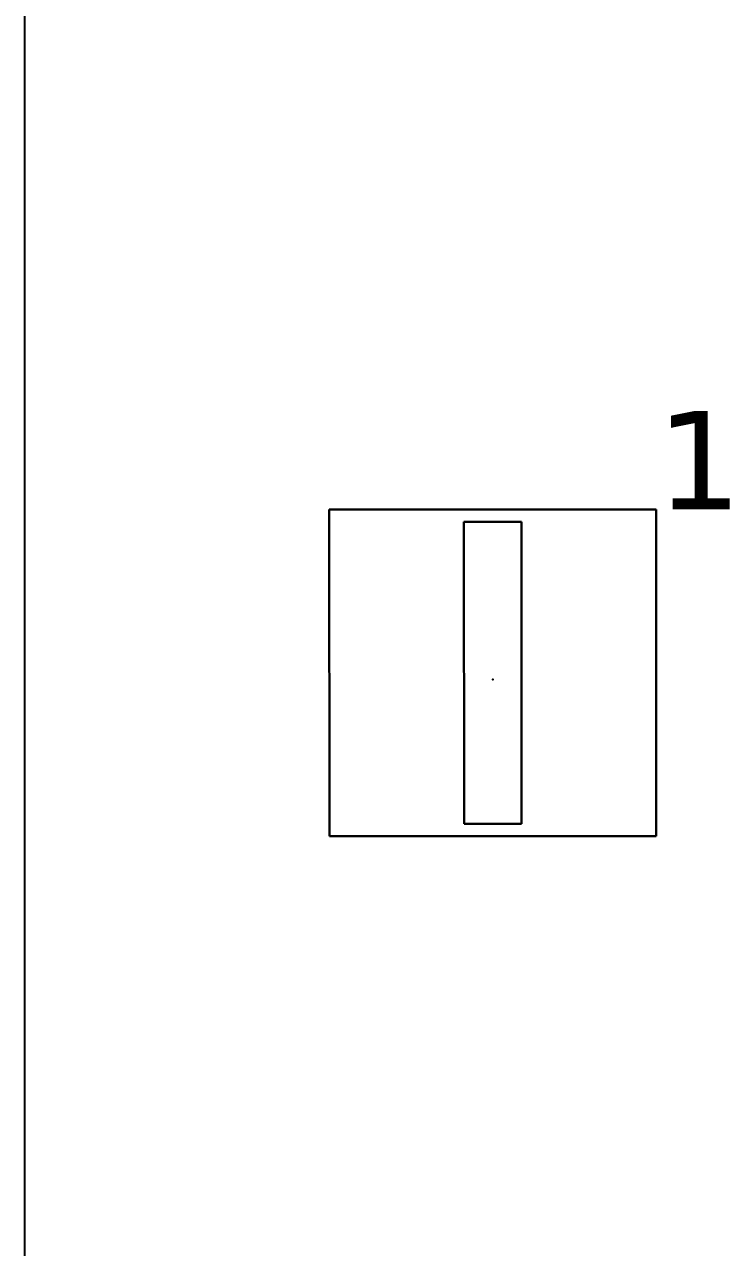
# Model space of a CAD drawing. Header units: inches. Extents: x -2 to 23.6, y -0.2 to 13.5.
# Drawn here: x 11.4 to 12.688, y 6.02 to 8.255 of the extents above; entities that cross this region are included whole.
import ezdxf

# ---------------------------------------------------------------- set-up
doc = ezdxf.new("R2010")
doc.units = ezdxf.units.IN
doc.header["$MEASUREMENT"] = 0
for name, color, linetype, true_color in [('DLX_CONT', 7, 'Continuous', 0x969696), ('DLX_LUM', 7, 'Continuous', 0xffd400), ('DLX_LUMKEY_IDX', 7, 'Continuous', 0x969696)]:
    doc.layers.add(name, color=color, linetype=linetype, true_color=true_color)
doc.layers.add('PUNTO LUMINARIA', color=7, linetype='Continuous')
doc.styles.add('TableTextStyle', font='')
doc.styles.get('TableTextStyle').set_extended_font_data('VERDANA.TTF')

msp = doc.modelspace()

# ---------------------------------------------------------------- linework, layer by layer
at = {"layer": 'DLX_CONT'}
msp.add_polyline3d([(11.4, 11.4477, 0), (11.4, 5.9332, 0)], dxfattribs=at)
at = {"layer": 'DLX_LUM'}
for points in [[(12.554, 7.3683, 0), (11.957, 7.3681, 0)], [(11.957, 7.3681, 0), (12.554, 7.3683, 0)], [(11.957, 7.3681, 0), (12.554, 7.3683, 0)], [(12.554, 7.3683, 0), (11.957, 7.3681, 0)], [(11.957, 7.3681, 0), (11.9572, 6.7711, 0)], [(11.9572, 6.7711, 0), (11.957, 7.3681, 0)], [(11.957, 7.3681, 0), (11.957, 7.3681, 0)], [(11.957, 7.3681, 0), (11.957, 7.3681, 0)], [(11.9572, 6.7711, 0), (11.957, 7.3681, 0)], [(11.957, 7.3681, 0), (11.9572, 6.7711, 0)], [(12.5542, 6.7713, 0), (12.554, 7.3683, 0)], [(12.554, 7.3683, 0), (12.554, 7.3683, 0)], [(12.554, 7.3683, 0), (12.5542, 6.7713, 0)], [(12.554, 7.3683, 0), (12.554, 7.3683, 0)], [(12.554, 7.3683, 0), (12.5542, 6.7713, 0)], [(12.5542, 6.7713, 0), (12.554, 7.3683, 0)], [(12.203, 7.3457, 0), (12.2032, 6.7937, 0)], [(12.308, 7.3457, 0), (12.203, 7.3457, 0)], [(12.2032, 6.7937, 0), (12.203, 7.3457, 0)], [(12.203, 7.3457, 0), (12.308, 7.3457, 0)], [(12.3082, 6.7937, 0), (12.308, 7.3457, 0)], [(12.308, 7.3457, 0), (12.3082, 6.7937, 0)], [(12.2032, 6.7937, 0), (12.3082, 6.7937, 0)], [(12.3082, 6.7937, 0), (12.2032, 6.7937, 0)], [(11.9572, 6.7711, 0), (12.5542, 6.7713, 0)], [(12.5542, 6.7713, 0), (11.9572, 6.7711, 0)], [(12.5542, 6.7713, 0), (11.9572, 6.7711, 0)], [(11.9572, 6.7711, 0), (12.5542, 6.7713, 0)], [(11.9572, 6.7711, 0), (11.9572, 6.7711, 0)], [(11.9572, 6.7711, 0), (11.9572, 6.7711, 0)], [(12.5542, 6.7713, 0), (12.5542, 6.7713, 0)], [(12.5542, 6.7713, 0), (12.5542, 6.7713, 0)]]:
    msp.add_polyline3d(points, dxfattribs=at)
at = {"layer": 'PUNTO LUMINARIA'}
msp.add_point((12.2555, 7.0579), dxfattribs=at)

# ---------------------------------------------------------------- texts
at = {"layer": 'DLX_LUMKEY_IDX', "style": 'TableTextStyle'}
msp.add_text('1', height=0.18, dxfattribs=at).set_placement((12.554, 7.3683))

doc.saveas('drawing.dxf')
